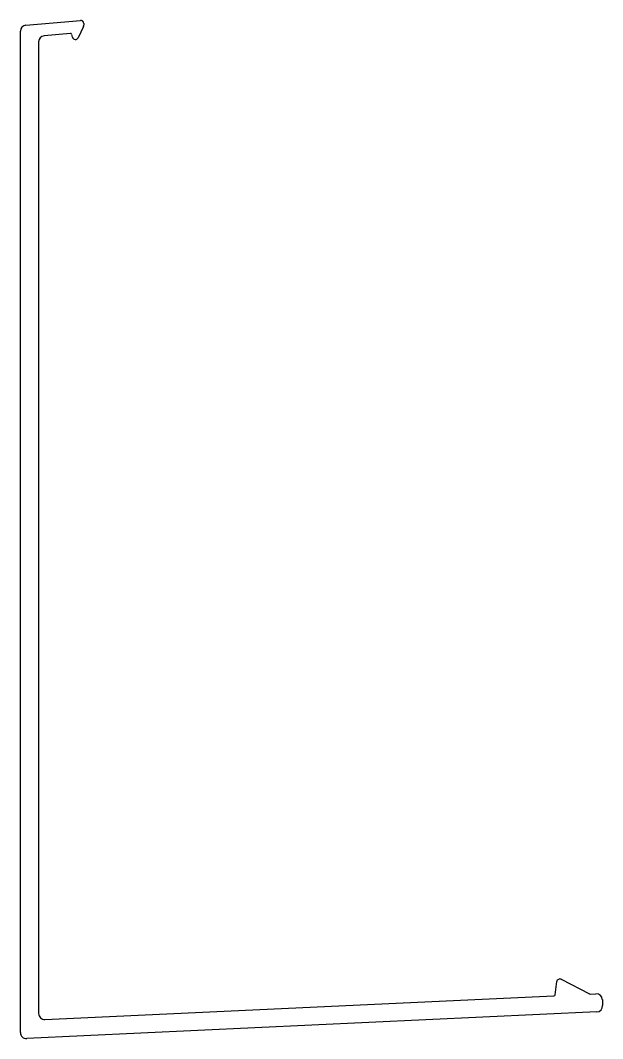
# Model space of a CAD drawing. Extents: x 1.6 to 49.5, y 1.5 to 85.3.
import ezdxf

# ---------------------------------------------------------------- set-up
doc = ezdxf.new("R2010")
doc.units = 0
doc.layers.get('0').update_dxf_attribs({"linetype": 'CONTINUOUS'})

msp = doc.modelspace()

# ---------------------------------------------------------------- linework, layer by layer
for p, q in [((2.04, 84.937), (6.524, 85.329)), ((6.773, 84.838), (6.336, 83.902)), ((6.796, 85.08), (6.796, 84.943)), ((1.583, 1.976), (1.583, 84.439)), ((5.7, 84.253), (3.54, 84.064)), ((5.868, 83.943), (5.805, 84.179)), ((3.083, 83.566), (3.083, 3.548)), ((45.594, 5.097), (45.732, 6.17)), ((46.094, 6.36), (48.419, 5.16)), ((48.469, 5.149), (48.961, 5.172)), ((3.607, 3.049), (45.499, 5.01)), ((49.484, 4.696), (49.507, 4.196)), ((49.031, 3.673), (2.107, 1.477))]:
    msp.add_line(p, q)
for centre, radius, start, end in [((2.083, 84.439), 0.5, 95, 180), ((6.546, 85.08), 0.25, 0, 95), ((6.546, 84.943), 0.25, 335, 0), ((3.583, 83.566), 0.5, 95, 180), ((5.708, 84.154), 0.1, 15, 95), ((6.11, 84.008), 0.25, 195, 335), ((45.98, 6.138), 0.25, 62.67986, 172.67986), ((45.495, 5.109), 0.1, 272.67986, 352.67986), ((48.465, 5.248), 0.1, 242.67986, 272.67986), ((48.984, 4.672), 0.5, 2.67986, 92.67986), ((49.008, 4.173), 0.5, 272.67986, 2.67986), ((3.583, 3.548), 0.5, 180, 272.67986), ((2.083, 1.976), 0.5, 180, 272.67986)]:
    msp.add_arc(centre, radius, start, end)

doc.saveas('drawing.dxf')
